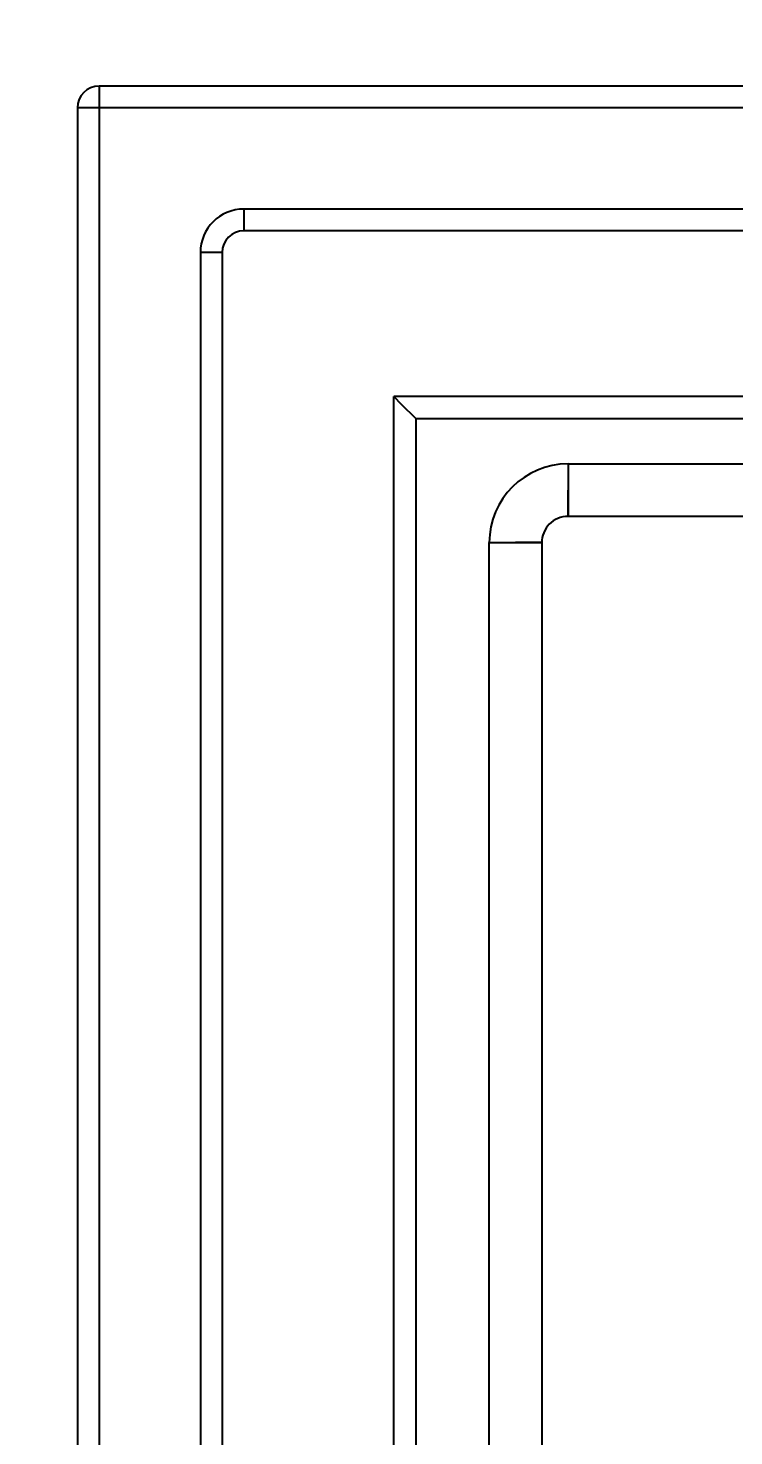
# Model space of a CAD drawing. Header units: millimetres. Extents: x 10366 to 13995, y 24552 to 29685.
# Drawn here: x 12511.7 to 12609.2, y 27279.9 to 27474.4 of the extents above; entities that cross this region are included whole.
import ezdxf

# ---------------------------------------------------------------- set-up
doc = ezdxf.new("R2010")
doc.units = ezdxf.units.MM
doc.header["$LTSCALE"] = 3
doc.layers.add('DomyÅ›lny', color=7, linetype='Continuous')
doc.styles.get("Standard").update_dxf_attribs({"font": 'arial.ttf'})
doc.dimstyles.new('MATEUSZ', dxfattribs={"dimtxt": 35, "dimasz": 16, "dimexe": 0.18, "dimexo": 0.0625, "dimgap": 0.09, "dimtad": 0, "dimdec": 0, "dimdsep": 46, "dimtxsty": 'Standard', "dimblk": 'DOT', "dimcen": 0.09, "dimse1": 1, "dimse2": 1, "dimadec": 0, "dimazin": 0, "dimtfac": 1, "dimtdec": 0, "dimtofl": 0, "dimtmove": 0, "dimatfit": 3, "dimfxl": 1, "dimtolj": 1, "dimtzin": 0, "dimlwd": 9, "dimlwe": 9, "dimarcsym": 0})

# ---------------------------------------------------------------- blocks, each defined once
blk = doc.blocks.new('_Dot')
at = {"color": 0, "linetype": 'ByBlock', "lineweight": -2}
blk.add_line((-0.5, 0), (-1, 0), dxfattribs=at)
at = {"color": 0, "linetype": 'ByBlock', "const_width": 0.5}
blk.add_lwpolyline([(-0.25, 0, 1), (0.25, 0, 1)], format="xyb", close=True, dxfattribs=at)
blk = doc.blocks.new('*D16')
at = {"color": 0, "lineweight": 9, "transparency": 16777216}
for p, q in [((12244.47, 27450.42), (12244.47, 27117.96)), ((12244.47, 26708.42), (12244.47, 27040.88))]:
    blk.add_line(p, q, dxfattribs=at)
at = {"layer": 'Defpoints', "color": 0, "transparency": 16777216}
for p in [(12521.53, 27466.42), (12244.47, 26692.42), (12521.53, 26692.42)]:
    blk.add_point(p, dxfattribs=at)
at = {"color": 0, "lineweight": 9, "transparency": 16777216, "xscale": 16, "yscale": 16, "zscale": 16}
for p, rotation in [((12244.47, 27466.42), 90), ((12244.47, 26692.42), 270)]:
    blk.add_blockref('_Dot', p, dxfattribs=dict(at, rotation=rotation))
at = {"color": 0, "transparency": 16777216, "insert": (12244.47, 27079.42), "char_height": 35, "attachment_point": 5, "rotation": 90}
blk.add_mtext('\\A1;774', dxfattribs=at)

msp = doc.modelspace()

# ---------------------------------------------------------------- linework, layer by layer
at = {"layer": 'DomyÅ›lny'}
for p, q in [((13289.53, 27466.42), (12521.53, 27466.42)), ((12518.53, 27463.42), (12518.53, 26695.42)), ((12521.53, 27463.42), (12521.53, 26720.42)), ((13289.53, 27463.42), (12521.53, 27463.42)), ((13269.53, 27449.42), (12541.53, 27449.42)), ((13269.53, 27446.42), (12541.53, 27446.42)), ((12535.53, 27443.42), (12535.53, 26720.42)), ((12538.53, 27443.42), (12538.53, 26720.42)), ((13252.25, 27423.5), (12562.25, 27423.5)), ((12562.25, 26733.5), (12562.25, 27423.5)), ((13249.16, 27420.41), (12565.34, 27420.41)), ((12565.34, 26736.59), (12565.34, 27420.41)), ((12586.33, 27414.2), (12884.58, 27414.2)), ((12884.58, 27406.95), (12586.33, 27406.95)), ((12575.45, 27254.2), (12575.45, 27403.32)), ((12582.71, 27403.32), (12582.71, 27254.2))]:
    msp.add_line(p, q, dxfattribs=at)
for points in [[(12521.53, 27466.42, 0), (12521.53, 27466.42, 0), (12521.53, 27466.42, 0), (12521.53, 27466.42, 0), (12521.53, 27466.42, 0), (12521.53, 27466.42, 0), (12521.53, 27466.42, 0), (12521.53, 27466.42, 0), (12521.53, 27466.42, 0), (12521.53, 27466.42, 0), (12521.53, 27466.42, 0), (12521.53, 27466.42, 0), (12521.53, 27466.42, 0), (12521.53, 27466.42, 0), (12521.53, 27466.4, 0), (12521.53, 27466.34, 0), (12521.53, 27466.05, 0), (12521.53, 27463.42, 0)], [(12521.53, 27463.42, 0), (12518.53, 27463.42, 0)], [(12541.53, 27449.42, 0), (12541.53, 27446.42, 0)], [(12538.53, 27443.42, 0), (12538.53, 27443.42, 0), (12538.53, 27443.42, 0), (12538.53, 27443.42, 0), (12538.53, 27443.42, 0), (12538.53, 27443.42, 0), (12538.53, 27443.42, 0), (12538.53, 27443.42, 0), (12538.53, 27443.42, 0), (12538.53, 27443.42, 0), (12538.53, 27443.42, 0), (12538.53, 27443.42, 0), (12538.53, 27443.42, 0), (12538.51, 27443.42, 0), (12538.44, 27443.42, 0), (12538.16, 27443.42, 0), (12535.53, 27443.42, 0)], [(12562.25, 27423.5, 0), (12562.25, 27423.5, 0), (12562.25, 27423.5, 0), (12562.25, 27423.5, 0), (12562.25, 27423.5, 0), (12562.25, 27423.5, 0), (12562.25, 27423.5, 0), (12562.25, 27423.5, 0), (12562.25, 27423.5, 0), (12562.25, 27423.5, 0), (12562.25, 27423.49, 0), (12562.26, 27423.49, 0), (12562.34, 27423.41, 0), (12563.19, 27422.55, 0), (12565.34, 27420.41, 0)], [(12586.33, 27414.2, 0), (12586.33, 27414.2, 0), (12586.33, 27414.2, 0), (12586.33, 27414.2, 0), (12586.33, 27414.2, 0), (12586.33, 27414.2, 0), (12586.33, 27414.2, 0), (12586.33, 27414.2, 0), (12586.33, 27414.2, 0), (12586.33, 27414.2, 0), (12586.33, 27414.2, 0), (12586.33, 27414.2, 0), (12586.33, 27414.2, 0), (12586.33, 27414.2, 0), (12586.33, 27414.18, 0), (12586.33, 27414.1, 0), (12586.33, 27413.76, 0), (12586.33, 27410.58, 0)], [(12586.33, 27406.95, 0), (12585.98, 27406.93, 0), (12585.61, 27406.88, 0), (12585.26, 27406.79, 0), (12584.91, 27406.66, 0), (12584.59, 27406.51, 0), (12584.28, 27406.32, 0), (12584, 27406.1, 0), (12583.74, 27405.86, 0), (12583.5, 27405.59, 0), (12583.29, 27405.31, 0), (12583.12, 27405, 0), (12582.97, 27404.68, 0), (12582.86, 27404.35, 0), (12582.77, 27404.02, 0), (12582.72, 27403.67, 0), (12582.71, 27403.32, 0)], [(12575.45, 27403.32, 0), (12575.45, 27403.32, 0), (12575.45, 27403.32, 0), (12575.45, 27403.32, 0), (12575.45, 27403.32, 0), (12575.45, 27403.32, 0), (12575.45, 27403.32, 0), (12575.45, 27403.32, 0), (12575.45, 27403.32, 0), (12575.45, 27403.32, 0), (12575.45, 27403.32, 0), (12575.45, 27403.32, 0), (12575.46, 27403.32, 0), (12575.46, 27403.32, 0), (12575.48, 27403.32, 0), (12575.56, 27403.32, 0), (12575.9, 27403.32, 0), (12579.08, 27403.32, 0)]]:
    msp.add_polyline3d(points, dxfattribs=at)
for points in [[(12586.33, 27410.58, 0), (12586.33, 27406.95, 0)], [(12579.08, 27403.32, 0), (12582.71, 27403.32, 0)]]:
    msp.add_polyline3d(points, close=True, dxfattribs=at)
for centre, radius in [((12521.53, 27463.42), 3), ((12541.53, 27443.42), 6), ((12541.53, 27443.42), 3), ((12586.33, 27403.32), 10.88)]:
    msp.add_arc(centre, radius, 90, 180, dxfattribs=at)

# ---------------------------------------------------------------- dimensions: what is measured, and where the dimension line sits
dim = msp.add_linear_dim(base=(12244.47, 26692.42), p1=(12521.53, 27466.42), p2=(12521.53, 26692.42), angle=90, dimstyle='MATEUSZ')
dim.commit()
dim.dimension.update_dxf_attribs({"geometry": '*D16', "text_midpoint": (12244.47, 27079.42)})

doc.saveas('drawing.dxf')
